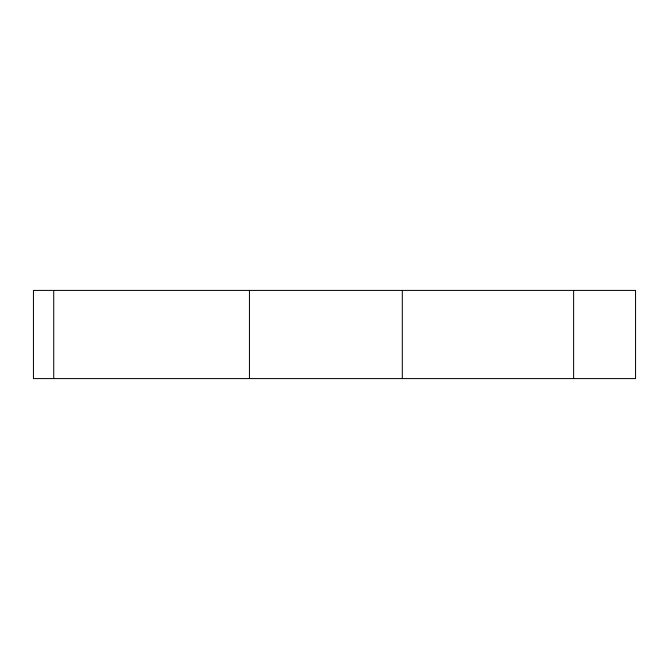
<?xml version="1.0" encoding="UTF-8"?>
<svg xmlns="http://www.w3.org/2000/svg" width="669" height="669" viewBox="0 0 669 669"><rect width="100%" height="100%" fill="white"/><g stroke="black" fill="none" stroke-linecap="round" stroke-linejoin="round"><path stroke-width="1" d="M573.617 290.413L573.617 378.587M402.312 290.413L402.312 378.587M249.445 290.413L249.445 378.587M53.729 290.413L53.729 378.587M635.55 290.413L33.45 290.413L33.45 378.587L635.55 378.587L635.55 290.413"/></g></svg>
